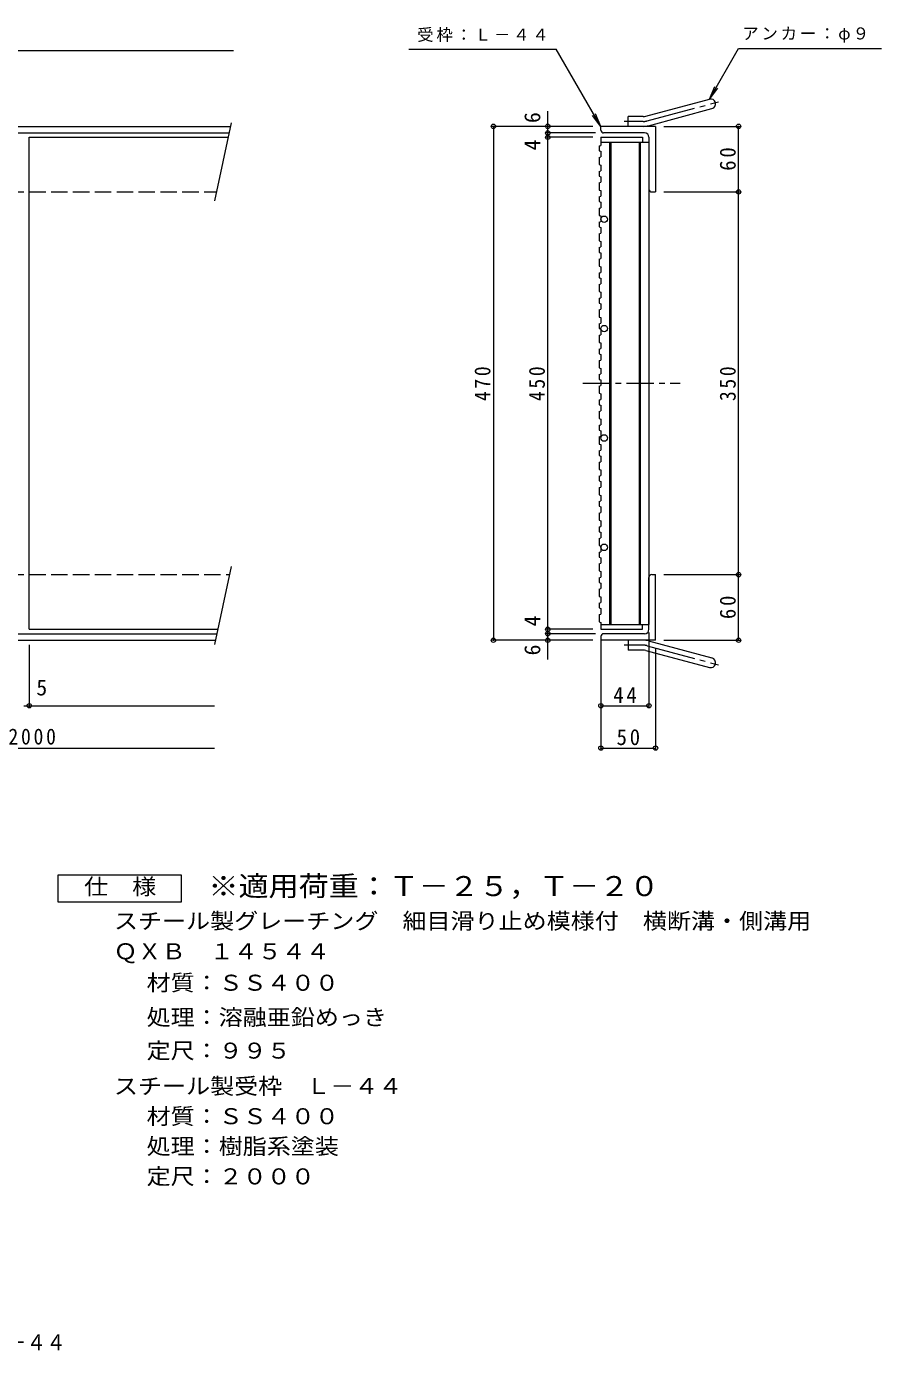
# Model space of a CAD drawing. Units: millimetres, scale not verified. Extents: x -893 to 926, y -688 to 630.
# Drawn here: x 144 to 926, y -688 to 527 of the extents above; entities that cross this region are included whole.
import ezdxf
from ezdxf.enums import TextEntityAlignment as Align

# ---------------------------------------------------------------- set-up
doc = ezdxf.new("R2010")
doc.units = ezdxf.units.MM
doc.header["$LTSCALE"] = 5
doc.header["$PDMODE"] = 32
doc.header["$PDSIZE"] = 4
for name, pattern in [('CHAIN1', [8, 5, -1, 1, -1]), ('CHAIN2', [12, 9, -1, 1, -1]), ('DASHED3', [4, 3, -1])]:
    doc.linetypes.add(name, pattern=pattern)
for name, color, linetype, lineweight in [('1-1_1-1ﾚｲﾔ', 2, 'Continuous', 9), ('1-2_1-2ﾚｲﾔ', 3, 'Continuous', 9), ('1-4_1-4ﾚｲﾔ', 7, 'Continuous', 9), ('F-4_F-4ﾚｲﾔ', 2, 'Continuous', 9)]:
    doc.layers.add(name, color=color, linetype=linetype, lineweight=lineweight)
doc.layers.add('F-5_F-5ﾚｲﾔ', color=2, linetype='Continuous')
doc.styles.add('ＭＳ ゴシック', font='')
doc.styles.get('ＭＳ ゴシック').set_extended_font_data('MS Gothic')

msp = doc.modelspace()

# ---------------------------------------------------------------- linework, layer by layer
at = {"layer": '1-1_1-1ﾚｲﾔ'}
for p, q in [((710.727, 444.826), (768.918, 460.419)), ((713.056, 436.133), (771.247, 451.726)), ((331.234, 438.865), (316.216, 367.292)), ((694.582, 435.52), (694.582, 444.52)), ((708.397, 444.52), (694.582, 444.52)), ((-855.891, 435.52), (330.532, 435.52)), ((-855.891, 429.52), (329.273, 429.52)), ((719.582, 435.52), (669.582, 435.52)), ((669.582, 432.02), (669.582, 435.52)), ((709.582, 429.52), (672.082, 429.52)), ((713.582, 425.52), (713.582, 378.02)), ((719.582, 435.52), (719.582, 375.52)), ((716.082, 375.52), (719.582, 375.52)), ((331.234, 33.083), (316.216, -38.49)), ((716.082, 25.519), (719.582, 25.519)), ((719.582, -34.481), (719.582, 25.519)), ((713.582, -24.48), (713.582, 23.019)), ((-855.891, -28.48), (318.316, -28.48)), ((-855.891, -34.48), (317.058, -34.48)), ((669.582, -30.981), (669.582, -34.481)), ((719.582, -34.481), (669.582, -34.481)), ((709.582, -28.48), (672.082, -28.48)), ((694.582, -34.481), (694.582, -43.481)), ((713.056, -35.094), (771.247, -50.686)), ((708.397, -43.481), (694.582, -43.481)), ((710.727, -43.787), (768.918, -59.379))]:
    msp.add_line(p, q, dxfattribs=at)
at = {"layer": '1-1_1-1ﾚｲﾔ', "linetype": 'CHAIN2'}
for p, q in [((711.891, 440.48), (777.058, 457.941)), ((708.397, 440.02), (690.777, 440.02)), ((708.397, -38.981), (690.777, -38.981)), ((711.891, -39.44), (777.058, -56.902))]:
    msp.add_line(p, q, dxfattribs=at)
at = {"layer": '1-1_1-1ﾚｲﾔ', "linetype": 'DASHED3'}
for p, q in [((-853.391, 375.52), (317.943, 375.52)), ((-853.391, 25.52), (329.647, 25.52))]:
    msp.add_line(p, q, dxfattribs=at)
at = {"layer": '1-1_1-1ﾚｲﾔ'}
for centre, radius, start, end in [((770.082, 456.072), 4.5, 285.00014, 104.99991), ((708.397, 453.52), 9, 270, 285.00002), ((672.082, 432.02), 2.5, 180, 270), ((708.397, 453.52), 18, 270, 285), ((709.582, 425.52), 4, 0, 90), ((716.082, 378.02), 2.5, 180, 270), ((716.082, 23.019), 2.5, 90, 180), ((672.082, -30.981), 2.5, 90, 180), ((708.397, -52.481), 18, 74.99998, 89.99998), ((709.582, -24.48), 4, 270, 0), ((708.397, -52.481), 9, 74.99998, 90), ((770.082, -55.033), 4.5, 255.00008, 74.99986)]:
    msp.add_arc(centre, radius, start, end, dxfattribs=at)
at = {"layer": '1-1_1-1ﾚｲﾔ', "linetype": 'CHAIN2'}
for centre, start, end in [((708.397, 453.52), 270, 284.99995), ((708.397, -52.48), 75.00005, 90)]:
    msp.add_arc(centre, 13.5, start, end, dxfattribs=at)
at = {"layer": '1-2_1-2ﾚｲﾔ'}
for p, q in [((146.609, -24.48), (146.609, 425.52)), ((146.609, 425.52), (328.434, 425.52)), ((669.582, 425.52), (669.582, 418.103)), ((669.582, 425.52), (707.582, 425.52)), ((707.582, 425.52), (707.582, 421.02)), ((668.082, 417.592), (669.582, 418.103)), ((677.582, 421.02), (677.582, -19.981)), ((678.582, 421.02), (678.582, -19.981)), ((704.582, 421.02), (704.582, -19.981)), ((705.582, 421.02), (705.582, -19.981)), ((668.082, 407.048), (669.582, 407.56)), ((668.082, 407.048), (668.082, 400.501)), ((668.082, 400.501), (669.582, 399.99)), ((668.082, 394.365), (669.582, 394.877)), ((669.582, 399.99), (669.582, 394.877)), ((668.082, 383.822), (669.582, 384.333)), ((668.082, 383.822), (668.082, 377.275)), ((668.082, 377.275), (669.582, 376.763)), ((669.582, 376.763), (669.582, 371.65)), ((668.082, 371.139), (669.582, 371.65)), ((668.082, 360.596), (669.582, 361.107)), ((668.082, 360.596), (668.082, 354.048)), ((668.082, 354.048), (669.582, 353.537)), ((669.582, 353.537), (669.582, 348.424)), ((668.082, 347.913), (669.582, 348.424)), ((668.082, 337.369), (669.582, 337.881)), ((669.582, 330.311), (669.582, 325.197)), ((668.082, 324.686), (669.582, 325.197)), ((669.582, 319.767), (669.582, 314.654)), ((668.082, 314.143), (669.582, 314.654)), ((669.582, 307.084), (669.582, 301.971)), ((668.082, 301.46), (669.582, 301.971)), ((669.582, 296.541), (669.582, 291.428)), ((668.082, 290.917), (669.582, 291.428)), ((669.582, 283.858), (669.582, 278.745)), ((668.082, 278.234), (669.582, 278.745)), ((668.082, 267.69), (669.582, 268.202)), ((669.582, 273.315), (669.582, 268.202)), ((668.082, 255.007), (669.582, 255.518)), ((669.582, 260.632), (669.582, 255.518)), ((668.082, 244.464), (669.582, 244.975)), ((669.582, 250.088), (669.582, 244.975)), ((668.082, 231.781), (669.582, 232.292)), ((669.582, 237.405), (669.582, 232.292)), ((668.082, 221.237), (669.582, 221.749)), ((669.582, 226.862), (669.582, 221.749)), ((668.082, 208.554), (669.582, 209.066)), ((669.582, 214.179), (669.582, 209.066)), ((668.082, 198.011), (669.582, 198.523)), ((669.582, 203.636), (669.582, 198.523)), ((668.082, 185.328), (669.582, 185.839)), ((669.582, 190.953), (669.582, 185.839)), ((668.082, 174.785), (669.582, 175.296)), ((669.582, 180.409), (669.582, 175.296)), ((668.082, 162.102), (669.582, 162.613)), ((669.582, 167.726), (669.582, 162.613)), ((668.082, 151.558), (669.582, 152.07)), ((669.582, 157.183), (669.582, 152.07)), ((668.082, 138.875), (669.582, 139.387)), ((669.582, 144.5), (669.582, 139.387)), ((669.582, 133.957), (669.582, 128.844)), ((668.082, 128.332), (669.582, 128.844)), ((668.082, 115.649), (669.582, 116.16)), ((669.582, 121.274), (669.582, 116.16)), ((669.582, 110.731), (669.582, 105.617)), ((668.082, 105.106), (669.582, 105.617)), ((669.582, 98.048), (669.582, 92.934)), ((668.082, 92.423), (669.582, 92.934)), ((669.582, 87.504), (669.582, 82.391)), ((668.082, 81.88), (669.582, 82.391)), ((669.582, 74.821), (669.582, 69.708)), ((668.082, 69.197), (669.582, 69.708)), ((669.582, 64.278), (669.582, 59.165)), ((668.082, 58.654), (669.582, 59.165)), ((669.582, 51.595), (669.582, 46.482)), ((668.082, 45.971), (669.582, 46.482)), ((669.582, 41.052), (669.582, 35.939)), ((668.082, 35.428), (669.582, 35.939)), ((669.582, 28.369), (669.582, 23.256)), ((668.082, 22.745), (669.582, 23.256)), ((668.082, 12.201), (669.582, 12.713)), ((669.582, 17.826), (669.582, 12.713)), ((668.082, -0.482), (669.582, 0.03)), ((669.582, 5.143), (669.582, 0.03)), ((668.082, -11.025), (669.582, -10.514)), ((669.582, -5.4), (669.582, -10.514)), ((669.582, -19.981), (713.582, -19.981)), ((707.582, -24.48), (707.582, -19.981)), ((146.609, -24.48), (319.156, -24.48)), ((669.582, -24.48), (707.582, -24.48))]:
    msp.add_line(p, q, dxfattribs=at)
at = {"layer": '1-2_1-2ﾚｲﾔ', "linetype": 'CHAIN1'}
msp.add_line((653.026, 200.52), (741.984, 200.52), dxfattribs=at)
at = {"layer": '1-2_1-2ﾚｲﾔ'}
for points in [[(668.082, 417.592), (668.082, 413.184), (669.582, 412.673), (669.582, 407.56)], [(669.582, 421.02), (713.582, 421.02), (713.582, -19.981)], [(668.082, 394.365), (668.082, 389.958), (669.582, 389.447), (669.582, 384.333)], [(668.082, 371.139), (668.082, 366.732), (669.582, 366.22), (669.582, 361.107)], [(668.082, 347.913), (668.082, 343.505), (669.582, 342.994), (669.582, 337.881)], [(668.082, 337.369), (668.082, 330.822), (669.582, 330.311)], [(668.082, 324.686), (668.082, 320.279), (669.582, 319.767)], [(668.082, 314.143), (668.082, 307.595), (669.582, 307.084)], [(668.082, 301.46), (668.082, 297.052), (669.582, 296.541)], [(668.082, 290.917), (668.082, 284.369), (669.582, 283.858)], [(668.082, 278.234), (668.082, 273.826), (669.582, 273.315)], [(668.082, 267.69), (668.082, 261.143), (669.582, 260.632)], [(668.082, 255.007), (668.082, 250.599), (669.582, 250.088)], [(668.082, 244.464), (668.082, 237.917), (669.582, 237.405)], [(668.082, 231.781), (668.082, 227.373), (669.582, 226.862)], [(668.082, 221.237), (668.082, 214.69), (669.582, 214.179)], [(668.082, 208.554), (668.082, 204.147), (669.582, 203.636)], [(668.082, 198.011), (668.082, 191.464), (669.582, 190.953)], [(668.082, 185.328), (668.082, 180.921), (669.582, 180.409)], [(668.082, 174.785), (668.082, 168.237), (669.582, 167.726)], [(668.082, 162.102), (668.082, 157.694), (669.582, 157.183)], [(668.082, 151.558), (668.082, 145.011), (669.582, 144.5)], [(668.082, 138.875), (668.082, 134.468), (669.582, 133.957)], [(668.082, 128.332), (668.082, 121.785), (669.582, 121.274)], [(668.082, 115.649), (668.082, 111.242), (669.582, 110.731)], [(668.082, 105.106), (668.082, 98.559), (669.582, 98.048)], [(668.082, 92.423), (668.082, 88.016), (669.582, 87.504)], [(668.082, 81.88), (668.082, 75.333), (669.582, 74.821)], [(668.082, 69.197), (668.082, 64.79), (669.582, 64.278)], [(668.082, 58.654), (668.082, 52.106), (669.582, 51.595)], [(668.082, 45.971), (668.082, 41.563), (669.582, 41.052)], [(668.082, 35.428), (668.082, 28.88), (669.582, 28.369)], [(668.082, 22.745), (668.082, 18.337), (669.582, 17.826)], [(668.082, 12.201), (668.082, 5.654), (669.582, 5.143)], [(668.082, -0.482), (668.082, -4.889), (669.582, -5.4)], [(668.082, -11.025), (668.082, -17.572), (669.582, -18.083), (669.582, -24.48)]]:
    msp.add_lwpolyline(points, dxfattribs=at)
for centre in [(672.582, 350.52), (672.582, 250.52), (672.582, 150.52), (672.582, 50.519)]:
    msp.add_circle(centre, 3, dxfattribs=at)
at = {"layer": '1-4_1-4ﾚｲﾔ'}
for p, q in [((-605.891, 504.803), (333.492, 504.803)), ((494.028, 506.12), (628.822, 506.12)), ((669.582, 435.52), (628.822, 506.12)), ((768.918, 460.419), (773.701, 471.967)), ((768.918, 460.419), (776.527, 470.336)), ((621.038, 429.52), (621.038, 449.389)), ((669.582, 435.52), (661.973, 445.437)), ((669.582, 435.52), (664.799, 447.069)), ((662.082, 435.52), (569.746, 435.52)), ((571.246, 435.52), (571.246, -34.481)), ((664.582, 429.52), (619.538, 429.52)), ((662.082, 425.52), (619.538, 425.52)), ((621.038, 425.52), (621.038, 429.52)), ((621.038, -24.48), (621.038, 425.52)), ((727.082, 435.52), (797.129, 435.52)), ((795.629, 375.52), (795.629, 435.52)), ((727.082, 375.52), (797.129, 375.52)), ((795.629, 25.519), (795.629, 375.52)), ((727.082, 25.519), (797.129, 25.519)), ((795.629, -34.481), (795.629, 25.519)), ((662.082, -34.481), (569.746, -34.481)), ((662.082, -24.48), (619.538, -24.48)), ((664.582, -28.48), (619.538, -28.48)), ((621.038, -28.48), (621.038, -24.48)), ((621.038, -51.971), (621.038, -28.48)), ((669.582, -31.98), (669.582, -134.568)), ((713.582, -27.481), (713.582, -95.811)), ((727.082, -34.481), (797.129, -34.481)), ((146.609, -38.806), (146.609, -95.811)), ((719.582, -41.981), (719.582, -134.568)), ((141.609, -94.311), (316.216, -94.311)), ((669.582, -94.311), (713.582, -94.311)), ((-855.891, -133.068), (316.216, -133.068)), ((669.582, -133.068), (719.582, -133.068))]:
    msp.add_line(p, q, dxfattribs=at)
msp.add_lwpolyline([(768.918, 460.419), (795.563, 506.57), (926.297, 506.57)], dxfattribs=at)
for p in [(571.246, 435.52), (621.038, 435.52), (795.629, 435.52), (621.038, 429.52), (621.038, 425.52), (795.629, 375.52), (795.629, 25.519), (621.038, -24.48), (571.246, -34.481), (621.038, -28.48), (621.038, -34.481), (795.629, -34.481), (146.609, -94.311), (669.582, -94.311), (713.582, -94.311), (669.582, -133.068), (719.582, -133.068)]:
    msp.add_point(p, dxfattribs=at)
at = {"layer": 'F-4_F-4ﾚｲﾔ'}
msp.add_lwpolyline([(173.039, -273.961), (173.039, -248.96), (285.539, -248.96), (285.539, -273.961)], close=True, dxfattribs=at)

# ---------------------------------------------------------------- texts
at = {"layer": '1-4_1-4ﾚｲﾔ', "color": 2, "style": 'ＭＳ ゴシック'}
for s, p in [('6', (618.538, 438.512)), ('4', (618.538, 413.48)), ('4', (618.538, -21.846)), ('6', (618.538, -48.362))]:
    msp.add_text(s, height=14.66, rotation=90, dxfattribs=at).set_placement(p, align=Align.BOTTOM_LEFT)
msp.add_text('5', height=14.66, dxfattribs=at).set_placement((153.032, -89.315), align=Align.BOTTOM_LEFT)
at = {"layer": '1-4_1-4ﾚｲﾔ', "char_height": 11, "attachment_point": 7, "style": 'ＭＳ ゴシック'}
for s, insert in [('\\T1.17;受枠：Ｌ－４４', (501.542, 512.602)), ('\\T1.17;アンカー：φ９', (798.947, 511.981))]:
    msp.add_mtext(s, dxfattribs=dict(at, insert=insert))
at = {"layer": '1-4_1-4ﾚｲﾔ', "color": 2, "char_height": 14.66, "attachment_point": 7, "rotation": 90, "style": 'ＭＳ ゴシック'}
for s, insert in [('\\T1.27;\\W0.95;60', (793.129, 394.895)), ('\\T1.27;\\W0.9;470', (568.746, 184.27)), ('\\T1.27;\\W0.9;450', (618.538, 184.27)), ('\\T1.27;\\W0.9;350', (793.129, 184.27)), ('\\T1.27;\\W0.95;60', (793.129, -15.106))]:
    msp.add_mtext(s, dxfattribs=dict(at, insert=insert))
at = {"layer": '1-4_1-4ﾚｲﾔ', "color": 2, "char_height": 14.66, "attachment_point": 7, "style": 'ＭＳ ゴシック'}
for s, insert in [('\\T1.27;\\W0.95;44', (680.957, -91.811)), ('\\T1.28;\\W0.9;2000', (127.538, -130.068)), ('\\T1.27;\\W0.95;50', (683.957, -130.568))]:
    msp.add_mtext(s, dxfattribs=dict(at, insert=insert))
at = {"layer": 'F-4_F-4ﾚｲﾔ', "style": 'ＭＳ ゴシック', "width": 1.1}
for s, p in [('仕\u3000様', (196.789, -271.461)), ('スチール製グレーチング\u3000細目滑り止め模様付\u3000横断溝・側溝用', (224.084, -302.921)), ('ＱＸＢ\u3000１４５４４', (223.68, -330.654)), ('材質：ＳＳ４００', (253.94, -359.384)), ('処理：溶融亜鉛めっき', (253.94, -390.952)), ('定尺：９９５', (253.94, -421.478)), ('スチール製受枠\u3000Ｌ－４４', (224.084, -453.978)), ('材質：ＳＳ４００', (253.94, -481.478)), ('処理：樹脂系塗装', (253.94, -508.978)), ('定尺：２０００', (253.94, -536.478))]:
    msp.add_text(s, height=14.66, dxfattribs=at).set_placement(p, align=Align.BOTTOM_LEFT)
at = {"layer": 'F-5_F-5ﾚｲﾔ', "color": 3, "style": 'ＭＳ ゴシック', "width": 1.1}
msp.add_text('※適用荷重：Ｔ－２５，Ｔ－２０', height=18.33, dxfattribs=at).set_placement((310.539, -273.961), align=Align.BOTTOM_LEFT)
at = {"layer": 'F-5_F-5ﾚｲﾔ', "style": 'ＭＳ ゴシック', "width": 0.9}
msp.add_text('ＱＸＢ\u3000１４５４４＋Ｌ－４４', height=14.66, dxfattribs=at).set_placement((-71.902, -688.34), align=Align.BOTTOM_LEFT)

doc.saveas('drawing.dxf')
